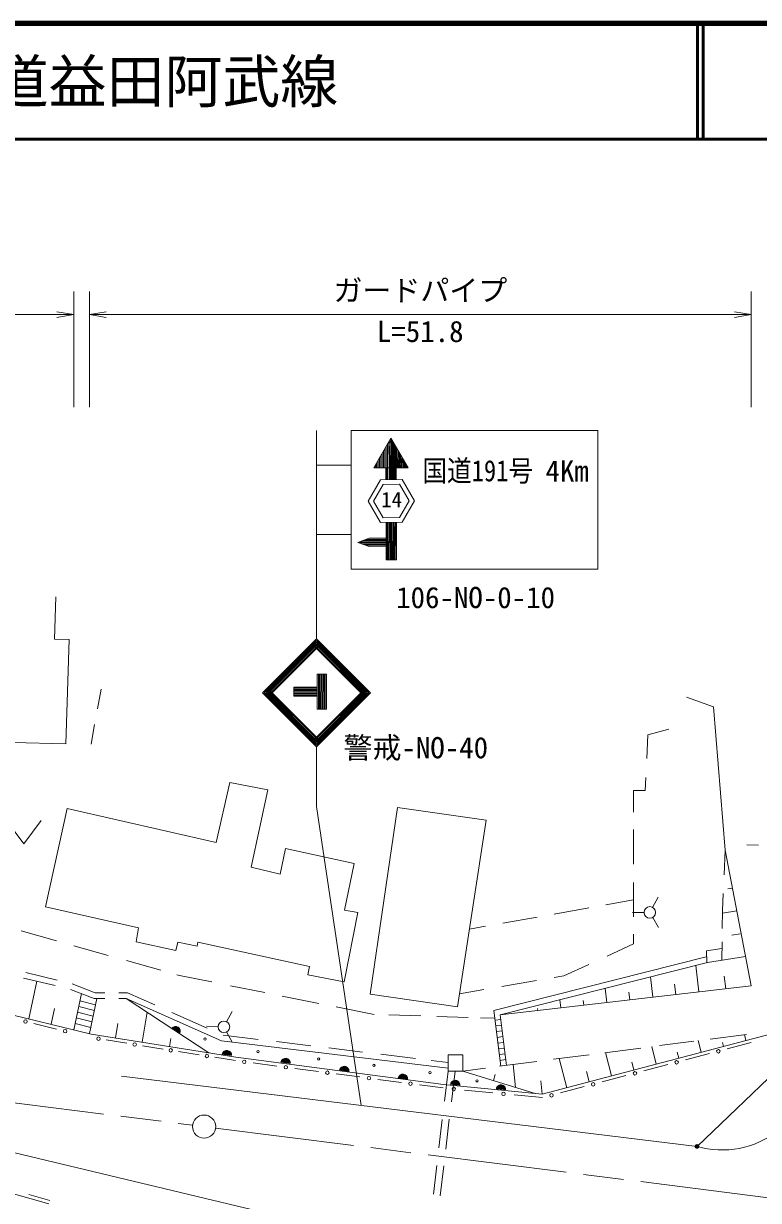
# Model space of a CAD drawing. Units: millimetres, scale not verified. Extents: x 40000 to 680000, y 20000 to 380000.
# Drawn here: x 239570 to 303014, y 278340 to 380000 of the extents above; entities that cross this region are included whole.
import ezdxf
from ezdxf.enums import TextEntityAlignment as Align

# ---------------------------------------------------------------- set-up
doc = ezdxf.new("R2010")
doc.units = ezdxf.units.MM
doc.header["$LTSCALE"] = 1000
doc.linetypes.add('CHAIN', pattern=[18.5, 12, -1.5, 3.5, -1.5])
for name, color, linetype, lineweight in [('M-BGD', 7, 'Continuous', 13), ('M-BMK', 2, 'CHAIN', 13), ('M-BMK-SRVR', 3, 'Continuous', 13), ('M-STR-STR3', 7, 'Continuous', 13), ('M-STR-STRC', 7, 'Continuous', 13), ('M-TTL', 2, 'Continuous', 140), ('M-TTL-LINE', 7, 'Continuous', 50)]:
    doc.layers.add(name, color=color, linetype=linetype, lineweight=lineweight)
doc.layers.add('M-TTL-TXT', color=7, linetype='Continuous')
doc.styles.add('ＭＳ ゴシック', font='')
doc.styles.get('ＭＳ ゴシック').set_extended_font_data('MS Gothic')

# ---------------------------------------------------------------- blocks, each defined once
blk = doc.blocks.new('filled_dot')
at = {"color": 0, "linetype": 'Continuous', "lineweight": -2, "const_width": 1.25}
blk.add_lwpolyline([(-0.625, 0, 1), (0.625, 0, 1)], format="xyb", close=True, dxfattribs=at)
blk = doc.blocks.new('open_arrow')
at = {"color": 0, "linetype": 'Continuous', "lineweight": -2}
blk.add_lwpolyline([(7.5, 1.25), (0, 0), (7.5, -1.25)], dxfattribs=at)

msp = doc.modelspace()

# ---------------------------------------------------------------- linework, layer by layer
at = {"layer": 'M-BGD'}
for p, q in [((242239, 326824), (242348, 330489)), ((243509, 326788), (242239, 326824)), ((243219, 317788), (243509, 326788)), ((246267, 322506), (245954, 320796)), ((262900, 322690), (262899, 321890)), ((299120, 320982), (296798, 321816)), ((300136, 308607), (299120, 320982)), ((245706, 319444), (245396, 317752)), ((293368, 316519), (293464, 318555)), ((293464, 318555), (295278, 319054)), ((238646, 317897), (243219, 317788)), ((257371, 314450), (256210, 309261)), ((260673, 313797), (257371, 314450)), ((293237, 313747), (293290, 314869)), ((259222, 307120), (260673, 313797)), ((292239, 313747), (293237, 313747)), ((292239, 311866), (292239, 313747)), ((243327, 312200), (241477, 303708)), ((256210, 309261), (243327, 312200)), ((271850, 312272), (269491, 296161)), ((279506, 311184), (271850, 312272)), ((238086, 311152), (239586, 309152)), ((239586, 309152), (241086, 311152)), ((277039, 295072), (279506, 311184)), ((292239, 307402), (292239, 310388)), ((303012, 309036), (302012, 309056)), ((262197, 308753), (261725, 306539)), ((268112, 307446), (262197, 308753)), ((300044, 306456), (300136, 308607)), ((302386, 296886), (300136, 308607)), ((261725, 306539), (259222, 307120)), ((267277, 303418), (268112, 307446)), ((292239, 302851), (292239, 305806)), ((300767, 305319), (300382, 305258)), ((289850, 303884), (292239, 304312)), ((293872, 303656), (294352, 304526)), ((299914, 303387), (299976, 304858)), ((241477, 303708), (249496, 301894)), ((267241, 297213), (268439, 303200)), ((268439, 303200), (267277, 303418)), ((285375, 303083), (288370, 303619)), ((293132, 303216), (292132, 303216)), ((299889, 301832), (299914, 303387)), ((301145, 303354), (299904, 303158)), ((278065, 301775), (279453, 302023)), ((280944, 302290), (283918, 302822)), ((293882, 302786), (294392, 301926)), ((239376, 301619), (242415, 300764)), ((249496, 301894), (249285, 300667)), ((292239, 300502), (292239, 301343)), ((301443, 301376), (300709, 301260)), ((243904, 300346), (246870, 299512)), ((249285, 300667), (252707, 299939)), ((252707, 299939), (252894, 300648)), ((252894, 300648), (254548, 300303)), ((254548, 300303), (254622, 300658)), ((254622, 300658), (264266, 298556)), ((289950, 299452), (292239, 300502)), ((299862, 300112), (298529, 299915)), ((298529, 299915), (298557, 298909)), ((299846, 299099), (299871, 300679)), ((248456, 299066), (251411, 298235)), ((280178, 294745), (298503, 299390)), ((280727, 294369), (298626, 298906)), ((298626, 298906), (301899, 299424)), ((223387, 298084), (245414, 292713)), ((239766, 298020), (242474, 297362)), ((264266, 298556), (264120, 297830)), ((286206, 297735), (288371, 298728)), ((297598, 298645), (297863, 296361)), ((239571, 297553), (242286, 296894)), ((240017, 294029), (240706, 297277)), ((243765, 297049), (245750, 296283)), ((252803, 297843), (253039, 297777)), ((253039, 297777), (255830, 297215)), ((257450, 296889), (260404, 296295)), ((264120, 297830), (267241, 297213)), ((280727, 294369), (302386, 296886)), ((280859, 296823), (283855, 297334)), ((285379, 297594), (286206, 297735)), ((293890, 295899), (293686, 297653)), ((295877, 296130), (295772, 297030)), ((300064, 297707), (300189, 296631)), ((243616, 296571), (245657, 295783)), ((244567, 296204), (243905, 293081)), ((245750, 296283), (246584, 296283)), ((247805, 296283), (248536, 296283)), ((248536, 296283), (250890, 295240)), ((261894, 295995), (265058, 295358)), ((269491, 296161), (277039, 295072)), ((277212, 296201), (279311, 296559)), ((289917, 295437), (289774, 296662)), ((291903, 295668), (291828, 296319)), ((297877, 296377), (297878, 296362)), ((241961, 293555), (242248, 294910)), ((244329, 295081), (245690, 294750)), ((244433, 295571), (245793, 295239)), ((245909, 295783), (245265, 292749)), ((245657, 295783), (246584, 295783)), ((247805, 295783), (248430, 295783)), ((248430, 295783), (256654, 292139)), ((248430, 295783), (255565, 291090)), ((266570, 295054), (269825, 294399)), ((283957, 294744), (283936, 294920)), ((285943, 294975), (285863, 295670)), ((287930, 295206), (287882, 295617)), ((244121, 294103), (245482, 293771)), ((244225, 294592), (245586, 294260)), ((250232, 294598), (249818, 292009)), ((252379, 294581), (255425, 293231)), ((257102, 293776), (257572, 294656)), ((271101, 294360), (273868, 294276)), ((275259, 294233), (277965, 294151)), ((279023, 294119), (280258, 294081)), ((280760, 289942), (280178, 294745)), ((280775, 293978), (280279, 293914)), ((281256, 290007), (280727, 294369)), ((240469, 293617), (242428, 293140)), ((244018, 293613), (245378, 293281)), ((247720, 293614), (247522, 292376)), ((256372, 293356), (255372, 293406)), ((257102, 292896), (257572, 292006)), ((280835, 293481), (280339, 293417)), ((280895, 292985), (280399, 292921)), ((284351, 287524), (305833, 293185)), ((245414, 292713), (257897, 290717)), ((248488, 291918), (246705, 292203)), ((252296, 292343), (252182, 291631)), ((256654, 292139), (276222, 289755)), ((256789, 292627), (259821, 292257)), ((261393, 292066), (264376, 291702)), ((280955, 292489), (280459, 292424)), ((281015, 291992), (280519, 291928)), ((297423, 292097), (294467, 291715)), ((297800, 292146), (298066, 291138)), ((301985, 292687), (298848, 292282)), ((300000, 291648), (299911, 291987)), ((302384, 291972), (300326, 291429)), ((301801, 292663), (301934, 292157)), ((251610, 291419), (249826, 291704)), ((254732, 290920), (252948, 291205)), ((265932, 291513), (268844, 291158)), ((270405, 290967), (273402, 290602)), ((277493, 290920), (276222, 290920)), ((276222, 290920), (276222, 289520)), ((277493, 289520), (277493, 290920)), ((281075, 291496), (280579, 291432)), ((281136, 290999), (280640, 290935)), ((288401, 290931), (285325, 290533)), ((292850, 291506), (289757, 291106)), ((289800, 291112), (290330, 289100)), ((293800, 291629), (294198, 290119)), ((296132, 290629), (295995, 291147)), ((298782, 291022), (296724, 290479)), ((257854, 290421), (256070, 290706)), ((257897, 290717), (275823, 288359)), ((261441, 289949), (259391, 290218)), ((265028, 289477), (262978, 289746)), ((274767, 290436), (276222, 290259)), ((279458, 289774), (277493, 289520)), ((283889, 290347), (280673, 289931)), ((281196, 290503), (280700, 290439)), ((281833, 290081), (282036, 288111)), ((285800, 290594), (286462, 288080)), ((292264, 289609), (292083, 290297)), ((295181, 290071), (293122, 289528)), ((248016, 289070), (297718, 283005)), ((268615, 289005), (266565, 289274)), ((272202, 288533), (270152, 288802)), ((276222, 289520), (275912, 286929)), ((276222, 289520), (277493, 289520)), ((276827, 289520), (276507, 286857)), ((283733, 287585), (277493, 289520)), ((280289, 289224), (280128, 288703)), ((288396, 288590), (288162, 289477)), ((291579, 289121), (289521, 288578)), ((275789, 288061), (273739, 288330)), ((275823, 288359), (284351, 287524)), ((280082, 287640), (277629, 287881)), ((284237, 288675), (284351, 287524)), ((287977, 288171), (285919, 287628)), ((284375, 287220), (281922, 287460)), ((275720, 285329), (275427, 282891)), ((276327, 285354), (276017, 282771)), ((236128, 283104), (260690, 277216)), ((228296, 281875), (241755, 278055)), ((275243, 281353), (274947, 278885)), ((275845, 281336), (275536, 278754)), ((241830, 278345), (240039, 278853))]:
    msp.add_line(p, q, dxfattribs=at)
for centre, radius in [((293636, 303219), 500), ((239735, 293795), 150), ((256867, 293339), 500), ((243162, 292961), 150), ((246036, 292310), 150), ((249157, 291811), 150), ((255239, 292275), 100), ((252279, 291312), 150), ((255401, 290813), 150), ((259812, 291205), 100), ((299554, 291225), 150), ((258622, 290319), 150), ((262209, 289847), 150), ((265034, 290560), 100), ((269811, 290005), 100), ((295952, 290275), 150), ((265797, 289375), 150), ((269384, 288903), 150), ((274655, 289383), 100), ((278722, 288672), 100), ((292351, 289325), 150), ((272971, 288431), 150), ((276709, 287971), 150), ((281002, 287550), 150), ((288749, 288374), 150), ((285147, 287424), 150)]:
    msp.add_circle(centre, radius, dxfattribs=at)
for centre, radius, start, end in [((252701, 292974), 400, 326.66527, 146.66527), ((252701, 292974), 400, 326.66527, 146.66527), ((252701, 292974), 350, 326.66527, 146.66527), ((252701, 292974), 300, 326.66527, 146.66527), ((252701, 292974), 250, 326.66527, 146.66527), ((252701, 292974), 200, 326.66527, 146.66527), ((252701, 292974), 150, 326.66527, 146.66527), ((252701, 292974), 100, 326.66527, 146.66527), ((252701, 292974), 50, 326.66527, 146.66527), ((257127, 290904), 400, 352.32068, 172.32068), ((257127, 290904), 400, 352.32068, 172.32068), ((257127, 290904), 350, 352.32068, 172.32068), ((257127, 290904), 300, 352.32068, 172.32068), ((257127, 290904), 250, 352.32068, 172.32068), ((257127, 290904), 200, 352.32068, 172.32068), ((257127, 290904), 150, 352.32068, 172.32068), ((257127, 290904), 100, 352.32068, 172.32068), ((257127, 290904), 50, 352.32068, 172.32068), ((299886, 290498), 7800, 253.87899, 2.01578), ((262192, 290221), 400, 352.32068, 172.32068), ((262192, 290221), 400, 352.32068, 172.32068), ((262192, 290221), 350, 352.32068, 172.32068), ((262192, 290221), 300, 352.32068, 172.32068), ((262192, 290221), 250, 352.32068, 172.32068), ((262192, 290221), 200, 352.32068, 172.32068), ((262192, 290221), 150, 352.32068, 172.32068), ((262192, 290221), 100, 352.32068, 172.32068), ((262192, 290221), 50, 352.32068, 172.32068), ((267256, 289538), 400, 352.32068, 172.32068), ((267256, 289538), 400, 352.32068, 172.32068), ((267256, 289538), 350, 352.32068, 172.32068), ((267256, 289538), 300, 352.32068, 172.32068), ((267256, 289538), 250, 352.32068, 172.32068), ((267256, 289538), 200, 352.32068, 172.32068), ((267256, 289538), 150, 352.32068, 172.32068), ((267256, 289538), 100, 352.32068, 172.32068), ((267256, 289538), 50, 352.32068, 172.32068), ((272321, 288855), 400, 352.32068, 172.32068), ((272321, 288855), 400, 352.32068, 172.32068), ((272321, 288855), 350, 352.32068, 172.32068), ((272321, 288855), 300, 352.32068, 172.32068), ((272321, 288855), 250, 352.32068, 172.32068), ((272321, 288855), 200, 352.32068, 172.32068), ((272321, 288855), 150, 352.32068, 172.32068), ((272321, 288855), 100, 352.32068, 172.32068), ((272321, 288855), 50, 352.32068, 172.32068), ((276831, 288320), 400, 354.41013, 174.41013), ((276831, 288320), 400, 354.41013, 174.41013), ((276831, 288320), 350, 354.41013, 174.41013), ((276831, 288320), 300, 354.41013, 174.41013), ((276831, 288320), 250, 354.41013, 174.41013), ((276831, 288320), 200, 354.41013, 174.41013), ((276831, 288320), 150, 354.41013, 174.41013), ((276831, 288320), 100, 354.41013, 174.41013), ((276831, 288320), 50, 354.41013, 174.41013), ((280785, 287933), 400, 354.41013, 174.41013), ((280785, 287933), 400, 354.41013, 174.41013), ((280785, 287933), 350, 354.41013, 174.41013), ((280785, 287933), 300, 354.41013, 174.41013), ((280785, 287933), 250, 354.41013, 174.41013), ((280785, 287933), 200, 354.41013, 174.41013), ((280785, 287933), 150, 354.41013, 174.41013), ((280785, 287933), 100, 354.41013, 174.41013), ((280785, 287933), 50, 354.41013, 174.41013)]:
    msp.add_arc(centre, radius, start, end, dxfattribs=at)
at = {"layer": 'M-BMK'}
for p, q in [((216222, 289620), (254165, 284840)), ((256149, 284590), (345251, 273364))]:
    msp.add_line(p, q, dxfattribs=at)
at = {"layer": 'M-BMK-SRVR'}
msp.add_circle((255157, 284715), 1000, dxfattribs=at)
at = {"layer": 'M-STR-STR3'}
for p, q in [((243905, 346856), (243905, 356856)), ((245265, 346856), (245265, 356856)), ((302386, 346856), (302386, 356856)), ((203900, 354856), (243905, 354856)), ((245265, 354856), (302386, 354856))]:
    msp.add_line(p, q, dxfattribs=at)
at = {"layer": 'M-STR-STRC'}
for p, q in [((264862, 344856), (264862, 326856)), ((267862, 344856), (267862, 332856)), ((267862, 344856), (289138, 344856)), ((289138, 344856), (289138, 332856)), ((271277, 344181), (269813, 341619)), ((270995, 341624), (270985, 343671)), ((271110, 343889), (271120, 341663)), ((271127, 340598), (271120, 343646)), ((271224, 341514), (271135, 343932)), ((271143, 343701), (271277, 344014)), ((271277, 344181), (271293, 340599)), ((271277, 344181), (272764, 341633)), ((271286, 340599), (271278, 343889)), ((271384, 340599), (271368, 344024)), ((271402, 341626), (271391, 343984)), ((271487, 340600), (271472, 343846)), ((271488, 341627), (271496, 343805)), ((271531, 341627), (271521, 343762)), ((271604, 343620), (271618, 340600)), ((270416, 341622), (270412, 342666)), ((270524, 341622), (270518, 342852)), ((270648, 341623), (270641, 343068)), ((270768, 341623), (270760, 343276)), ((270888, 341624), (270879, 343485)), ((271660, 341628), (271651, 343540)), ((271730, 343403), (271743, 340601)), ((271788, 341628), (271780, 343318)), ((271877, 341629), (271884, 343140)), ((271930, 341629), (271923, 343073)), ((271929, 341735), (272144, 342694)), ((272079, 341689), (271982, 342972)), ((272080, 341630), (272074, 342814)), ((264862, 341856), (267862, 341856)), ((272764, 341633), (269813, 341619)), ((269921, 341619), (269976, 341868)), ((270030, 341696), (269969, 341891)), ((270014, 341620), (270064, 341850)), ((270065, 341620), (270063, 342055)), ((270185, 341621), (270182, 342264)), ((270301, 341621), (270297, 342465)), ((270839, 341624), (270843, 340597)), ((270933, 340597), (270930, 341624)), ((270998, 341624), (271003, 340598)), ((271215, 340599), (271225, 341625)), ((271555, 340600), (271547, 342361)), ((271664, 340601), (271658, 341817)), ((272016, 341629), (271995, 342031)), ((272156, 341630), (272078, 341953)), ((272238, 341690), (272113, 342555)), ((272238, 341630), (272234, 342540)), ((272342, 341631), (272305, 342418)), ((272497, 341631), (272329, 341908)), ((272384, 341631), (272381, 342289)), ((272653, 341632), (272382, 342125)), ((272542, 341707), (272382, 341985)), ((272693, 341753), (272494, 342094)), ((272543, 341632), (272541, 342015)), ((270373, 340595), (269320, 338750)), ((272250, 340603), (270373, 340595)), ((272250, 340603), (273321, 338768)), ((270606, 340196), (269782, 338752)), ((272021, 340202), (270606, 340196)), ((272021, 340202), (272860, 338766)), ((270391, 336915), (269320, 338750)), ((269782, 338752), (270620, 337316)), ((272860, 338766), (272035, 337322)), ((272268, 336923), (273321, 338768)), ((270391, 336915), (272268, 336923)), ((272035, 337322), (270620, 337316)), ((270861, 336917), (270876, 333663)), ((270951, 333663), (270942, 336917)), ((271021, 336918), (271036, 333664)), ((271140, 334891), (271135, 336918)), ((271143, 333664), (271169, 336542)), ((271237, 333665), (271222, 336919)), ((271311, 336919), (271326, 333665)), ((271417, 333666), (271401, 336919)), ((271494, 336920), (271509, 333666)), ((271588, 333666), (271573, 336920)), ((271637, 336544), (271645, 334894)), ((271697, 333667), (271681, 336921)), ((271761, 336921), (271776, 333667)), ((264862, 335856), (267862, 335856)), ((269400, 335536), (268440, 335182)), ((270867, 335543), (269400, 335536)), ((271298, 334892), (271295, 335965)), ((269403, 334836), (268440, 335182)), ((270869, 335243), (268577, 335233)), ((270869, 335143), (268578, 335133)), ((270868, 335343), (268851, 335334)), ((270870, 335043), (268853, 335034)), ((270868, 335443), (269126, 335435)), ((270870, 334943), (269128, 334935)), ((270871, 334843), (269403, 334836)), ((270870, 335075), (270874, 334175)), ((271776, 333667), (270876, 333663)), ((267862, 332856), (289138, 332856)), ((260195, 322189), (264862, 326856)), ((260336, 322189), (264862, 326715)), ((260478, 322189), (264862, 326573)), ((260619, 322189), (264862, 326432)), ((260690, 322119), (264932, 326361)), ((269034, 322119), (264791, 326361)), ((269529, 322189), (264862, 326856)), ((269387, 322189), (264862, 326715)), ((269246, 322189), (264862, 326573)), ((269104, 322189), (264862, 326432)), ((260761, 322048), (265003, 326290)), ((260831, 321977), (265074, 326220)), ((268892, 321977), (264650, 326220)), ((268963, 322048), (264720, 326290)), ((264922, 323788), (264919, 320788)), ((264922, 323788), (265722, 323787)), ((265022, 323788), (265019, 320788)), ((265122, 323788), (265119, 320788)), ((265222, 323788), (265219, 320788)), ((265322, 323788), (265319, 320788)), ((265422, 323787), (265419, 320787)), ((265522, 323787), (265519, 320787)), ((265622, 323787), (265619, 320787)), ((265722, 323787), (265719, 320787)), ((265003, 318088), (260761, 322331)), ((265074, 318159), (260831, 322401)), ((262899, 322390), (264920, 322388)), ((262899, 322290), (264920, 322288)), ((262900, 322690), (264921, 322688)), ((262900, 322590), (264921, 322588)), ((262900, 322490), (264921, 322488)), ((264650, 318159), (268892, 322401)), ((264720, 318088), (268963, 322331)), ((264862, 317522), (260195, 322189)), ((264862, 317664), (260336, 322189)), ((264862, 317805), (260478, 322189)), ((264862, 317947), (260619, 322189)), ((264932, 318017), (260690, 322260)), ((262899, 322190), (264920, 322188)), ((262899, 322090), (264920, 322088)), ((262899, 321990), (264920, 321988)), ((262899, 321890), (264920, 321888)), ((264791, 318017), (269034, 322260)), ((264862, 317947), (269104, 322189)), ((264862, 317805), (269246, 322189)), ((264862, 317664), (269387, 322189)), ((264862, 317522), (269529, 322189)), ((264919, 320788), (265719, 320787)), ((264862, 317522), (264862, 312356)), ((268725, 286543), (264862, 312356)), ((297710, 283006), (310061, 294820))]:
    msp.add_line(p, q, dxfattribs=at)
at = {"layer": 'M-TTL'}
msp.add_line((680000, 380000), (40000, 380000), dxfattribs=at)
at = {"layer": 'M-TTL-LINE'}
for p, q in [((297750, 380000), (297750, 370000)), ((298250, 380000), (298250, 370000)), ((40000, 370000), (680000, 370000))]:
    msp.add_line(p, q, dxfattribs=at)

# ---------------------------------------------------------------- block references
at = {"layer": 'M-STR-STR3', "xscale": 193, "yscale": 193, "rotation": 180}
for p in [(243905, 354856), (302386, 354856)]:
    msp.add_blockref('open_arrow', p, dxfattribs=at)
at = {"layer": 'M-STR-STR3', "xscale": 193, "yscale": 193}
msp.add_blockref('open_arrow', (245265, 354856), dxfattribs=at)
at = {"layer": 'M-STR-STRC', "xscale": 160, "yscale": 160, "rotation": 43.7}
msp.add_blockref('filled_dot', (297710, 283006), dxfattribs=at)

# ---------------------------------------------------------------- texts
at = {"layer": 'M-STR-STR3', "style": 'ＭＳ ゴシック'}
for s, p in [('ガードパイプ', (266326, 355486)), ('L=51.8', (270076, 351939))]:
    msp.add_text(s, height=1833, dxfattribs=at).set_placement(p, align=Align.BOTTOM_LEFT)
at = {"layer": 'M-STR-STRC', "style": 'ＭＳ ゴシック', "width": 0.85}
msp.add_text('国道191号', height=1833, dxfattribs=at).set_placement((274003, 339907), align=Align.BOTTOM_LEFT)
at = {"layer": 'M-STR-STRC', "style": 'ＭＳ ゴシック'}
for s, p in [('4Km', (284626, 339890)), ('106-NO-0-10', (271737, 328955)), ('警戒-NO-40', (267191, 315983))]:
    msp.add_text(s, height=1833, dxfattribs=at).set_placement(p, align=Align.BOTTOM_LEFT)
msp.add_text('14', height=1320, rotation=0.271, dxfattribs=at).set_placement((270447, 337817), align=Align.BOTTOM_LEFT)
at = {"layer": 'M-TTL-TXT', "style": 'ＭＳ ゴシック'}
msp.add_text('主要地方道益田阿武線', height=3666, dxfattribs=at).set_placement((216734, 375000), align=Align.MIDDLE_LEFT)

doc.saveas('drawing.dxf')
